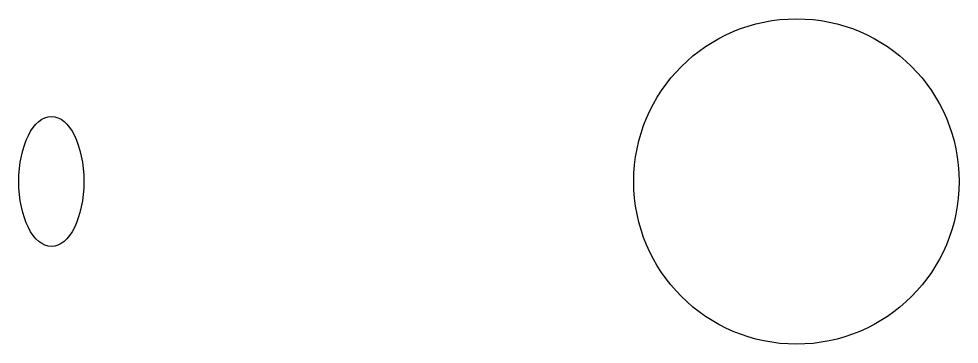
# Model space of a CAD drawing. Header units: inches. Extents: x 86 to 230, y -117 to -67.
import ezdxf

# ---------------------------------------------------------------- set-up
doc = ezdxf.new("R2010")
doc.units = ezdxf.units.IN
doc.header["$MEASUREMENT"] = 0

msp = doc.modelspace()

# ---------------------------------------------------------------- linework, layer by layer
msp.add_circle((205.03, -91.9, -6.8), 25)
at = {"extrusion": (0.866025, 0, 0.5)}
msp.add_circle((-91.9, -36.06, 83.72), 10, dxfattribs=at)

doc.saveas('drawing.dxf')
